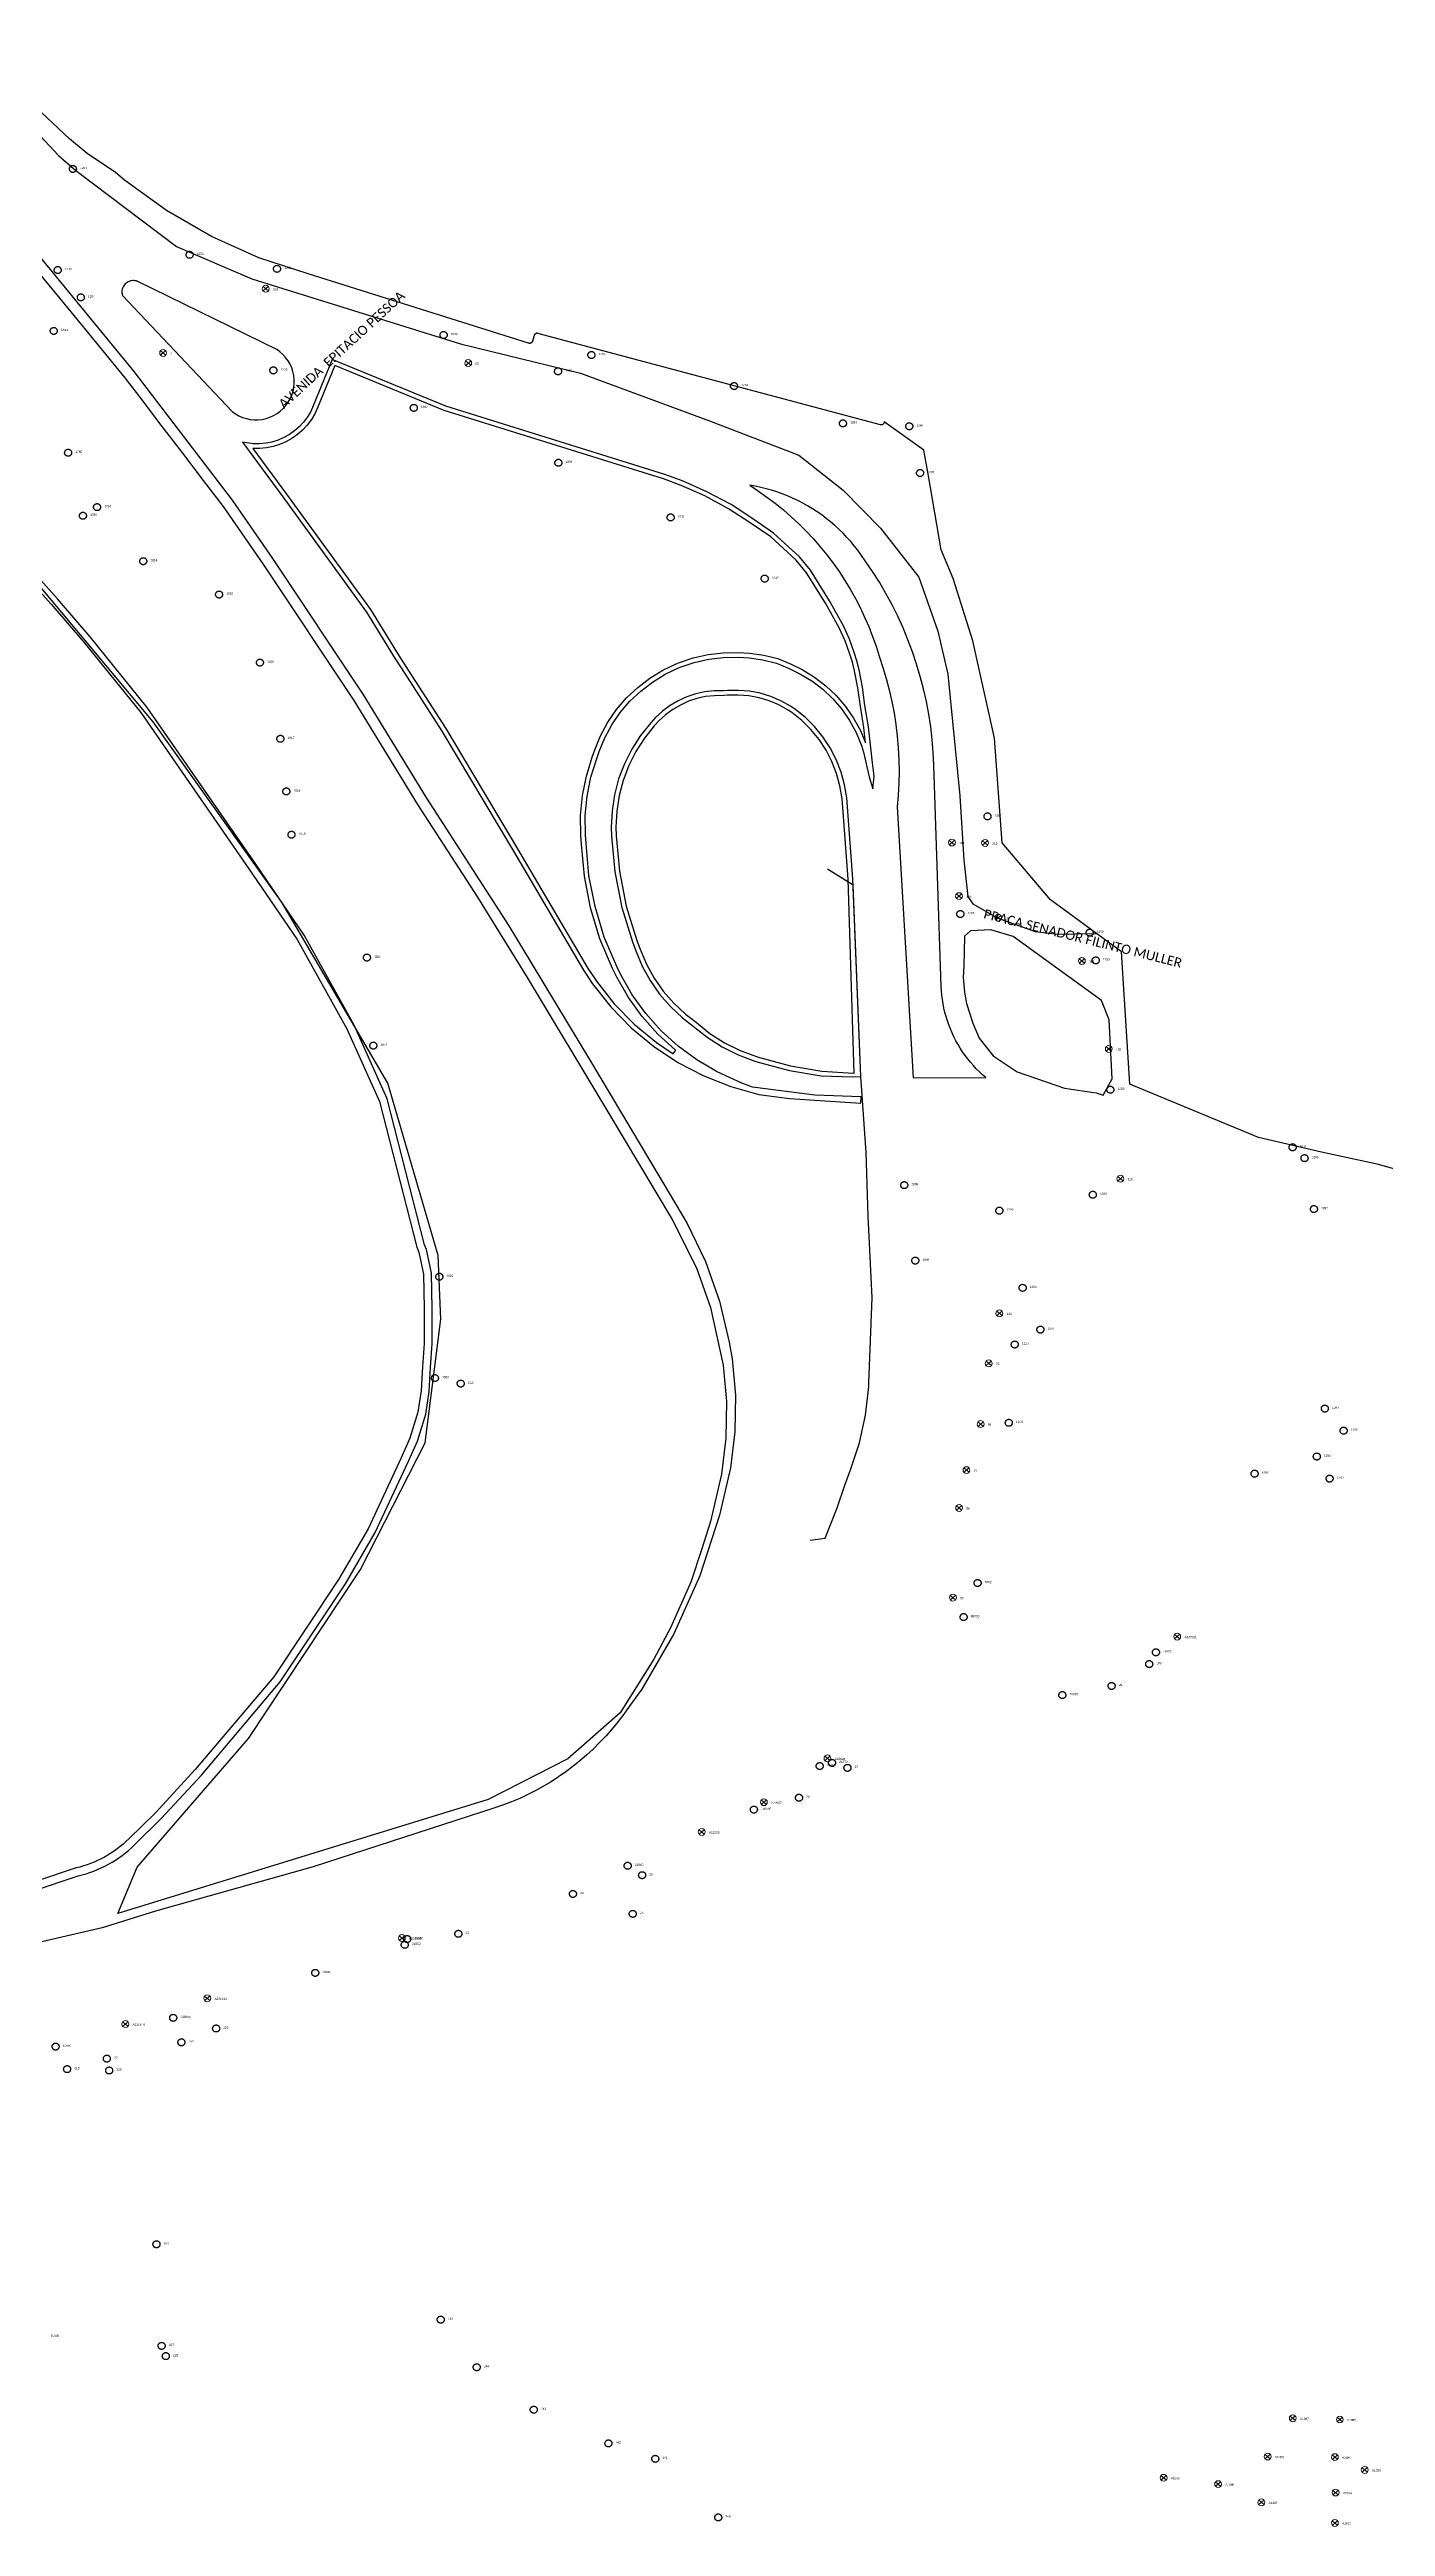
# Model space of a CAD drawing. Header units: millimetres. Extents: x 676447 to 689606, y 7455628 to 7463967.
# Drawn here: x 684427 to 684855, y 7457537 to 7458330 of the extents above; entities that cross this region are included whole.
import ezdxf

# ---------------------------------------------------------------- set-up
doc = ezdxf.new("R2010")
doc.units = ezdxf.units.MM
doc.header["$LTSCALE"] = 0.1
doc.header["$MEASUREMENT"] = 0
doc.linetypes.add('PHANTOM2', pattern=[1.25, 0.625, -0.125, 0.125, -0.125, 0.125, -0.125])
doc.layers.add('10.4-Postes', color=1, linetype='Continuous', lineweight=0)
for name, color, linetype in [('Caixas Subterrâneas', 5, 'Continuous'), ('LEGENDAS_INFRAESTRUTURAS', 7, 'Continuous'), ('MUB_MEIOFIO', 7, 'Continuous'), ('MUB_OBRA_ARTE', 7, 'Continuous'), ('MUB_QUADRAS', 7, 'Continuous'), ('MUB_SEGMENTO', 7, 'Continuous'), ('NOS_DE_INFRAESTRUTURA', 7, 'Continuous')]:
    doc.layers.add(name, color=color, linetype=linetype)
doc.styles.add('Legend', font='calibri.ttf')
doc.styles.get("Standard").update_dxf_attribs({"font": 'arial.ttf'})

# ---------------------------------------------------------------- blocks, each defined once
blk = doc.blocks.new('MHMZ')
at = {"linetype": 'PHANTOM2'}
blk.add_circle((0, 0), 0.0000101, dxfattribs=at)
blk = doc.blocks.new('PTPT')
at = {"layer": '10.4-Postes', "color": 1, "linetype": 'PHANTOM2'}
for points in [[(-0.0000079, 0.0000104), (0.0000075, -0.000002)], [(0.000007, 0.0000109), (-0.0000074, -0.0000025)]]:
    blk.add_lwpolyline(points, dxfattribs=at)
at = {"layer": '10.4-Postes', "color": 1}
blk.add_circle((-0.0000002, 0.0000042), 0.00000987, dxfattribs=at)

msp = doc.modelspace()

# ---------------------------------------------------------------- linework, layer by layer
at = {"layer": 'MUB_MEIOFIO', "linetype": 'Continuous'}
for points in [[(684398.31, 7458330.17), (684430.05, 7458296.24), (684435.62, 7458291.41), (684467.84, 7458267.02), (684491.99, 7458256.76), (684558.85, 7458235.86), (684597.38, 7458226.44), (684638.64, 7458211.2), (684667.26, 7458200.23), (684681.46, 7458189.05), (684693.51, 7458176.79), (684705.78, 7458161.09), (684711.8, 7458143.88), (684715.03, 7458130.11), (684718.91, 7458091.09), (684720.2, 7458070.49), (684721.48, 7458058.81), (684723.08, 7458056.47), (684730.83, 7458052.02), (684743.04, 7458047.66), (684750.05, 7458046.81), (684756, 7458046.92), (684762.74, 7458046.93)], [(684421.5, 7458266.87), (684454.16, 7458227.07), (684485.65, 7458185.8), (684498.36, 7458167.4), (684527.53, 7458123.64), (684547.99, 7458090.31), (684574.41, 7458049.4), (684600.53, 7458006.1), (684626.05, 7457963.25), (684631.53, 7457954.08), (684637.35, 7457941.9), (684641.86, 7457929.17), (684645.02, 7457916.04), (684645.91, 7457910.68), (684646.95, 7457899.04), (684646.76, 7457887.35), (684645.35, 7457875.75), (684641.9, 7457860.59), (684635.56, 7457841.2), (684627.22, 7457822.58), (684616.99, 7457804.93), (684612.96, 7457799.3)], [(684450.58, 7458251.4), (684485.69, 7458214.21), (684486.73, 7458213.46), (684487.84, 7458212.83), (684489.02, 7458212.31), (684490.24, 7458211.92), (684491.5, 7458211.66), (684492.77, 7458211.53), (684494.05, 7458211.54), (684495.33, 7458211.68), (684496.58, 7458211.95), (684497.8, 7458212.35), (684498.97, 7458212.88), (684500.08, 7458213.53), (684501.11, 7458214.29), (684502.06, 7458215.15), (684502.91, 7458216.11), (684503.66, 7458217.15), (684504.3, 7458218.26), (684504.81, 7458219.43), (684505.2, 7458220.66), (684505.46, 7458221.91), (684505.59, 7458223.19), (684505.59, 7458224.47), (684505.45, 7458225.74), (684505.17, 7458227), (684504.77, 7458228.22), (684504.24, 7458229.38), (684503.6, 7458230.49), (684502.84, 7458231.53), (684501.97, 7458232.47), (684501.02, 7458233.33), (684500.21, 7458233.99), (684455.27, 7458255.99), (684455.14, 7458255.99), (684455.07, 7458256.01), (684454.98, 7458256.04), (684454.6, 7458256.11), (684454.21, 7458256.15), (684453.83, 7458256.15), (684453.44, 7458256.11), (684453.07, 7458256.03), (684452.7, 7458255.9), (684452.35, 7458255.75), (684452.01, 7458255.55), (684451.7, 7458255.32), (684451.42, 7458255.06), (684451.16, 7458254.77), (684450.93, 7458254.46), (684450.74, 7458254.12), (684450.59, 7458253.77), (684450.47, 7458253.4), (684450.39, 7458253.02), (684450.35, 7458252.64), (684450.36, 7458252.25), (684450.4, 7458251.87), (684450.46, 7458251.59), (684450.58, 7458251.4)], [(684687.23, 7457994.7), (684672.47, 7457995.22), (684652.44, 7457997.77), (684649, 7457999.04), (684642.5, 7458002.04), (684640.96, 7458002.81), (684634.59, 7458006.52), (684628.64, 7458010.88), (684623.17, 7458015.84), (684618.26, 7458021.34), (684613.94, 7458027.33), (684610.28, 7458033.73), (684608.93, 7458036.41), (684604.95, 7458045.81), (684601.98, 7458055.58), (684600.05, 7458065.6), (684599.18, 7458075.77), (684598.94, 7458078.55), (684598.87, 7458084.77), (684599.45, 7458090.96), (684600.67, 7458097.06), (684602.53, 7458103), (684603.28, 7458105.29), (684605.1, 7458109.69), (684607.38, 7458113.86), (684610.07, 7458117.78), (684613.17, 7458121.39), (684616.62, 7458124.66), (684620.4, 7458127.55), (684624.45, 7458130.03), (684628.75, 7458132.07), (684629.3, 7458132.29), (684633.8, 7458133.82), (684638.44, 7458134.86), (684643.17, 7458135.41), (684647.92, 7458135.47), (684651.39, 7458135.3), (684655.79, 7458134.68), (684660.1, 7458133.6), (684664.19, 7458131.86), (684667.65, 7458130.19), (684671.43, 7458127.9), (684674.95, 7458125.22), (684678.16, 7458122.19), (684681.05, 7458118.83), (684683.56, 7458115.2), (684685.69, 7458111.32), (684687.39, 7458107.24), (684688.05, 7458105.03), (684689.82, 7458097.21), (684690.97, 7458093.33), (684691.47, 7458097.39), (684690.92, 7458101.64), (684689.6, 7458113.18), (684688.5, 7458120.05), (684687.72, 7458125.88), (684686.65, 7458131.5), (684685.91, 7458134.31), (684685.05, 7458136.99), (684683.57, 7458141.27), (684681.57, 7458145.56), (684677.15, 7458153.59), (684670.99, 7458163.35), (684667.52, 7458167.64), (684659.22, 7458175.27), (684652.53, 7458179.82), (684645.57, 7458184.37), (684637.81, 7458188.51), (684630.18, 7458191.86), (684624.4, 7458194.04), (684554.12, 7458215.92), (684517.75, 7458230.89), (684511.65, 7458216.01), (684510.86, 7458214.2), (684509.82, 7458212.46), (684508.6, 7458210.83), (684507.22, 7458209.34), (684505.69, 7458208), (684504.03, 7458206.83), (684502.26, 7458205.84), (684500.39, 7458205.03), (684498.45, 7458204.43), (684496.46, 7458204.04), (684494.43, 7458203.85), (684492.4, 7458203.88), (684488.99, 7458204.4), (684501.92, 7458186.89), (684528.76, 7458149.96), (684537.95, 7458135.01), (684539.84, 7458132.07), (684552.85, 7458111.85), (684575.89, 7458073.34), (684598.27, 7458035.23), (684601.22, 7458030.81), (684607.02, 7458023.49), (684613.56, 7458016.81), (684620.76, 7458010.86), (684628.54, 7458005.69), (684636.82, 7458001.36), (684645.51, 7457997.92), (684654.51, 7457995.41), (684664.32, 7457994.07), (684687.17, 7457992.67), (684687.23, 7457994.7)], [(684727.23, 7458000.8), (684726.18, 7458001.72), (684725.16, 7458002.67), (684724.18, 7458003.65), (684723.23, 7458004.67), (684722.31, 7458005.72), (684721.44, 7458006.8), (684720.6, 7458007.91), (684719.8, 7458009.05), (684719.04, 7458010.22), (684718.32, 7458011.41), (684717.64, 7458012.63), (684717, 7458013.87), (684716.41, 7458015.13), (684715.87, 7458016.41), (684715.36, 7458017.71), (684714.91, 7458019.03), (684714.49, 7458020.36), (684714.13, 7458021.7), (684713.81, 7458023.06), (684713.54, 7458024.42), (684713.32, 7458025.8), (684713.14, 7458027.18), (684713.02, 7458028.57), (684712.94, 7458029.96), (684710.6, 7458100.87), (684710.39, 7458104.99), (684710.04, 7458109.1), (684709.56, 7458113.19), (684708.93, 7458117.27), (684708.16, 7458121.32), (684707.26, 7458125.35), (684706.22, 7458129.34), (684705.04, 7458133.29), (684703.73, 7458137.2), (684702.28, 7458141.06), (684700.71, 7458144.87), (684699, 7458148.63), (684697.17, 7458152.32), (684695.21, 7458155.95), (684693.13, 7458159.51), (684690.93, 7458163), (684688.61, 7458166.41), (684686.17, 7458169.74), (684685.07, 7458171.16), (684683.92, 7458172.55), (684682.72, 7458173.89), (684681.48, 7458175.2), (684680.2, 7458176.46), (684678.87, 7458177.68), (684677.5, 7458178.85), (684676.1, 7458179.98), (684674.66, 7458181.06), (684673.18, 7458182.08), (684671.67, 7458183.06), (684670.12, 7458183.99), (684668.55, 7458184.87), (684666.95, 7458185.69), (684665.32, 7458186.46), (684663.67, 7458187.17), (684661.99, 7458187.83), (684660.29, 7458188.43), (684658.57, 7458188.97), (684656.84, 7458189.45), (684655.09, 7458189.88), (684653.33, 7458190.25), (684651.55, 7458190.56), (684654.35, 7458188.73), (684657.09, 7458186.81), (684659.76, 7458184.8), (684662.35, 7458182.69), (684664.87, 7458180.5), (684667.32, 7458178.22), (684669.69, 7458175.86), (684671.97, 7458173.42), (684674.17, 7458170.9), (684676.27, 7458168.3), (684678.29, 7458165.64), (684680.22, 7458162.91), (684682.05, 7458160.11), (684683.78, 7458157.25), (684685.42, 7458154.34), (684686.95, 7458151.37), (684688.38, 7458148.35), (684689.7, 7458145.28), (684690.92, 7458142.16), (684692.03, 7458139.01), (684693.03, 7458135.82), (684694.23, 7458132.25), (684695.31, 7458128.64), (684696.26, 7458124.99), (684697.09, 7458121.32), (684697.8, 7458117.62), (684698.38, 7458113.9), (684698.83, 7458110.15), (684699.15, 7458106.4), (684699.35, 7458102.64), (684699.42, 7458098.87), (684699.36, 7458095.1), (684699.18, 7458091.34), (684698.86, 7458087.59), (684703.97, 7458000.7), (684727.23, 7458000.8), (684727.23, 7458000.8)], [(684684.64, 7458064.46), (684682.64, 7458090.4), (684681.95, 7458094.6), (684680.83, 7458098.71), (684679.29, 7458102.68), (684677.33, 7458106.46), (684675, 7458110.02), (684672.3, 7458113.31), (684669.28, 7458116.31), (684665.96, 7458118.97), (684664.67, 7458119.86), (684661.57, 7458121.56), (684658.31, 7458122.92), (684654.93, 7458123.94), (684651.46, 7458124.59), (684647.93, 7458124.88), (684644.4, 7458124.8), (684643.19, 7458124.69), (684640.18, 7458124.67), (684637.19, 7458124.35), (684634.25, 7458123.71), (684631.39, 7458122.76), (684628.65, 7458121.52), (684626.05, 7458120.01), (684623.63, 7458118.23), (684621.4, 7458116.2), (684619.83, 7458114.48), (684616.57, 7458110.41), (684613.75, 7458106.03), (684611.4, 7458101.37), (684609.55, 7458096.5), (684608.23, 7458091.45), (684607.43, 7458086.3), (684607.18, 7458081.09), (684607.28, 7458078.31), (684607.28, 7458078.29), (684607.3, 7458078.11), (684608.31, 7458066.74), (684610.54, 7458055.36), (684613.95, 7458044.28), (684615.06, 7458041.38), (684617.11, 7458036.52), (684619.66, 7458031.91), (684622.68, 7458027.58), (684626.13, 7458023.6), (684629.98, 7458019.99), (684633.42, 7458017.34), (684637.9, 7458013.77), (684642.74, 7458010.69), (684647.87, 7458008.13), (684653.23, 7458006.13), (684654.31, 7458005.8), (684664.27, 7458003.06), (684674.45, 7458001.37), (684684.39, 7458001.07), (684687.22, 7458001.15), (684684.64, 7458064.46)], [(684720.37, 7458046.09), (684720.17, 7458036.57), (684720, 7458032.89), (684720.44, 7458028.22), (684721, 7458024.6), (684723.06, 7458018.29), (684725.11, 7458013.43), (684729.56, 7458007.74), (684737.22, 7458002.66), (684752.45, 7457997.41), (684762.55, 7457995.97), (684764.88, 7457995.17), (684767.67, 7458000.38), (684766.7, 7458019.28), (684764.26, 7458025.5), (684735.95, 7458045.99), (684728.87, 7458048.18), (684722.28, 7458047.82), (684720.37, 7458046.09)], [(684612.96, 7457799.3), (684611.21, 7457796.88), (684609.39, 7457794.51), (684607.49, 7457792.2), (684605.51, 7457789.96), (684603.46, 7457787.78), (684601.34, 7457785.68), (684599.26, 7457783.74), (684597.11, 7457781.88), (684594.9, 7457780.1), (684592.63, 7457778.39), (684590.3, 7457776.76), (684587.91, 7457775.22), (684585.47, 7457773.76), (684582.99, 7457772.39), (684580.45, 7457771.1), (684577.87, 7457769.9), (684575.26, 7457768.79), (684572.6, 7457767.78), (684569.91, 7457766.86), (684511.69, 7457748), (684461.12, 7457733.81), (684443.99, 7457728.44), (684395.97, 7457717.28)]]:
    msp.add_lwpolyline(points, dxfattribs=at)
at = {"layer": 'MUB_OBRA_ARTE', "linetype": 'Continuous'}
for points in [[(684627.07, 7458008.47), (684627.83, 7458009.61), (684627.69, 7458009.72), (684622.1, 7458014.78), (684617.09, 7458020.4), (684612.68, 7458026.52), (684608.96, 7458033.02), (684607.57, 7458035.78), (684603.54, 7458045.3), (684600.52, 7458055.22), (684598.56, 7458065.39), (684597.69, 7458075.64), (684597.44, 7458078.48), (684597.37, 7458084.83), (684597.96, 7458091.18), (684599.21, 7458097.43), (684601.1, 7458103.46), (684601.87, 7458105.81), (684603.74, 7458110.34), (684606.1, 7458114.65), (684608.88, 7458118.7), (684612.08, 7458122.43), (684615.65, 7458125.8), (684619.55, 7458128.79), (684623.73, 7458131.35), (684628.15, 7458133.45), (684628.78, 7458133.7), (684633.39, 7458135.27), (684638.19, 7458136.34), (684643.07, 7458136.91), (684647.95, 7458136.97), (684651.53, 7458136.79), (684656.08, 7458136.15), (684660.58, 7458135.03), (684664.81, 7458133.23), (684668.37, 7458131.51), (684672.28, 7458129.14), (684675.92, 7458126.37), (684679.25, 7458123.23), (684682.24, 7458119.75), (684684.84, 7458115.99), (684687.04, 7458111.97), (684688.68, 7458108.05), (684688.11, 7458112.98), (684687.02, 7458119.83), (684686.24, 7458125.64), (684685.19, 7458131.17), (684684.47, 7458133.89), (684683.63, 7458136.52), (684682.18, 7458140.71), (684680.23, 7458144.88), (684675.86, 7458152.83), (684669.77, 7458162.48), (684666.42, 7458166.61), (684658.29, 7458174.09), (684651.7, 7458178.57), (684644.81, 7458183.08), (684637.15, 7458187.16), (684629.61, 7458190.47), (684623.91, 7458192.62), (684553.61, 7458214.51), (684518.57, 7458228.93), (684513.03, 7458215.43), (684512.2, 7458213.51), (684511.07, 7458211.62), (684509.75, 7458209.87), (684508.27, 7458208.26), (684506.62, 7458206.82), (684504.83, 7458205.56), (684502.93, 7458204.49), (684500.91, 7458203.62), (684498.82, 7458202.97), (684496.67, 7458202.55), (684494.49, 7458202.35), (684492.35, 7458202.38), (684503.13, 7458187.78), (684530.01, 7458150.8), (684539.22, 7458135.81), (684541.1, 7458132.88), (684554.12, 7458112.64), (684577.18, 7458074.1), (684599.54, 7458036.03), (684602.43, 7458031.69), (684608.15, 7458024.48), (684614.58, 7458017.92), (684621.66, 7458012.07), (684627.07, 7458008.47)], [(684383.59, 7458201.68), (684427.74, 7458152.46), (684438.21, 7458140.34), (684456.38, 7458117.77), (684491.09, 7458067.67), (684506.51, 7458045.09), (684522.48, 7458016.46), (684532.87, 7457993.12), (684544.83, 7457946.44), (684545.48, 7457944.93), (684546.99, 7457937.83), (684547.2, 7457926.86), (684547.2, 7457915.68), (684546.67, 7457908.14), (684546.22, 7457900.55), (684545.24, 7457893.58), (684542.65, 7457885.27), (684539.88, 7457879.01), (684529.23, 7457856.29), (684519.76, 7457840.03), (684499.01, 7457808.81), (684473.87, 7457779.11), (684461.08, 7457765.26), (684452.56, 7457756.89), (684451.67, 7457756.05), (684450.76, 7457755.24), (684449.82, 7457754.47), (684448.85, 7457753.72), (684447.86, 7457753.01), (684446.85, 7457752.33), (684445.81, 7457751.69), (684444.75, 7457751.09), (684443.67, 7457750.52), (684442.57, 7457749.98), (684441.46, 7457749.49), (684440.33, 7457749.03), (684439.18, 7457748.61), (684438.02, 7457748.24), (684436.85, 7457747.9), (684435.66, 7457747.6), (684334.58, 7457713.72)], [(684335.37, 7457711.19), (684436.38, 7457745.05), (684437.64, 7457745.37), (684438.89, 7457745.73), (684440.13, 7457746.14), (684441.35, 7457746.59), (684442.56, 7457747.08), (684443.74, 7457747.61), (684444.91, 7457748.18), (684446.06, 7457748.79), (684447.19, 7457749.44), (684448.3, 7457750.12), (684449.38, 7457750.85), (684450.44, 7457751.61), (684451.47, 7457752.4), (684452.47, 7457753.23), (684453.45, 7457754.1), (684454.39, 7457754.99), (684462.96, 7457763.4), (684475.83, 7457777.34), (684501.1, 7457807.2), (684521.98, 7457838.62), (684531.55, 7457855.05), (684542.26, 7457877.9), (684545.1, 7457884.31), (684547.8, 7457892.97), (684548.83, 7457900.26), (684549.28, 7457907.96), (684549.82, 7457915.59), (684549.82, 7457926.89), (684549.6, 7457938.13), (684547.99, 7457945.73), (684547.32, 7457947.28), (684535.35, 7457993.98), (684524.83, 7458017.63), (684508.74, 7458046.47), (684493.25, 7458069.15), (684458.48, 7458119.34), (684440.22, 7458142.02), (684429.71, 7458154.19), (684385.45, 7458203.52)], [(684683.14, 7458064.38), (684681.15, 7458090.22), (684680.48, 7458094.28), (684679.4, 7458098.24), (684677.92, 7458102.06), (684676.03, 7458105.7), (684673.79, 7458109.13), (684671.19, 7458112.3), (684668.28, 7458115.19), (684665.06, 7458117.77), (684663.88, 7458118.58), (684660.92, 7458120.21), (684657.8, 7458121.51), (684654.57, 7458122.48), (684651.26, 7458123.1), (684647.89, 7458123.38), (684644.48, 7458123.3), (684643.26, 7458123.19), (684640.27, 7458123.17), (684637.43, 7458122.87), (684634.65, 7458122.26), (684631.94, 7458121.36), (684629.34, 7458120.18), (684626.87, 7458118.75), (684624.58, 7458117.07), (684622.46, 7458115.14), (684620.97, 7458113.5), (684617.79, 7458109.53), (684615.05, 7458105.28), (684612.77, 7458100.76), (684610.98, 7458096.04), (684609.7, 7458091.14), (684608.92, 7458086.15), (684608.68, 7458081.08), (684608.78, 7458078.39), (684608.79, 7458078.26), (684609.8, 7458066.95), (684612, 7458055.73), (684615.37, 7458044.77), (684616.45, 7458041.94), (684618.46, 7458037.18), (684620.93, 7458032.7), (684623.87, 7458028.5), (684627.21, 7458024.64), (684630.95, 7458021.13), (684634.35, 7458018.52), (684638.77, 7458014.99), (684643.48, 7458012), (684648.47, 7458009.51), (684653.71, 7458007.55), (684654.73, 7458007.24), (684664.59, 7458004.53), (684674.62, 7458002.86), (684684.8, 7458002.26), (684685.06, 7458002.26), (684683.14, 7458064.38)], [(684670.98, 7457852.57), (684675.72, 7457853.22), (684679.61, 7457863.03), (684682.02, 7457870.22), (684683.83, 7457875.12), (684686.71, 7457883.76), (684688.68, 7457892.66), (684689.7, 7457901.71), (684689.77, 7457903.04), (684690.78, 7457930.29), (684689.57, 7457956.38), (684688.87, 7457976.86), (684687.22, 7458001.15), (684684.7, 7458062.48), (684676.47, 7458067.61)]]:
    msp.add_lwpolyline(points, dxfattribs=at)
at = {"layer": 'MUB_QUADRAS', "linetype": 'Continuous'}
for points in [[(684875.69, 7457966.6), (684853.06, 7457972.93), (684834.85, 7457976.89), (684814.66, 7457981.63), (684773.42, 7457998.71), (684770.66, 7458041.12), (684747.97, 7458057.81), (684732.5, 7458076.03), (684729.97, 7458109.52), (684723.05, 7458140.72), (684716.73, 7458160.71), (684712.9, 7458169.86), (684708.82, 7458193.65), (684707.33, 7458201.79), (684694.67, 7458210.85), (684694.66, 7458210.75), (684694.63, 7458210.64), (684694.6, 7458210.54), (684694.56, 7458210.45), (684694.5, 7458210.36), (684694.44, 7458210.28), (684694.37, 7458210.2), (684694.29, 7458210.13), (684694.2, 7458210.07), (684694.11, 7458210.02), (684694.01, 7458209.98), (684693.91, 7458209.95), (684693.81, 7458209.93), (684693.7, 7458209.93), (684693.6, 7458209.93), (684693.49, 7458209.94), (684693.42, 7458209.96), (684583.68, 7458239.23), (684583.58, 7458239.26), (684583.47, 7458239.27), (684583.37, 7458239.27), (684583.26, 7458239.26), (684583.16, 7458239.23), (684583.06, 7458239.2), (684582.97, 7458239.16), (684582.88, 7458239.11), (684582.79, 7458239.04), (684582.71, 7458238.97), (684582.64, 7458238.9), (684582.58, 7458238.81), (684582.53, 7458238.72), (684582.49, 7458238.63), (684582.46, 7458238.53), (684581.97, 7458236.78), (684581.94, 7458236.68), (684581.9, 7458236.58), (684581.85, 7458236.49), (684581.78, 7458236.41), (684581.71, 7458236.33), (684581.63, 7458236.26), (684581.55, 7458236.2), (684581.46, 7458236.15), (684581.36, 7458236.11), (684581.26, 7458236.08), (684581.16, 7458236.06), (684581.06, 7458236.05), (684580.95, 7458236.05), (684580.85, 7458236.06), (684580.75, 7458236.08), (684580.71, 7458236.09), (684510.03, 7458258.29), (684494.22, 7458263.45), (684479.04, 7458270.23), (684464.66, 7458278.57), (684451.22, 7458288.36), (684448.34, 7458290.75), (684439.26, 7458296.85), (684433.62, 7458301.61), (684408.42, 7458325.02)], [(684421.42, 7458261.44), (684433.98, 7458246.14), (684442.24, 7458236.06), (684451.28, 7458225.05), (684456.7, 7458217.95), (684462.14, 7458210.82), (684469.41, 7458201.29), (684476.38, 7458192.15), (684482.77, 7458183.78), (684495.48, 7458165.38), (684524.65, 7458121.62), (684545.11, 7458088.29), (684564.29, 7458058.59), (684580.27, 7458032.89), (684605.79, 7457990.4), (684626.69, 7457955.34), (684634.47, 7457939.88), (684638.98, 7457927.15), (684643.03, 7457908.66), (684644.07, 7457897.02), (684643.88, 7457885.33), (684642.47, 7457873.73), (684639.02, 7457858.57), (684636.18, 7457849.89), (684632.68, 7457839.18), (684626.12, 7457824.53), (684620.82, 7457814.48), (684610.08, 7457797.28), (684593.27, 7457782.59), (684567.77, 7457769.54), (684449.05, 7457733.02), (684455.27, 7457747.84), (684490.88, 7457789.09), (684526.84, 7457843.2), (684547.57, 7457883.81), (684552.59, 7457923.38), (684551.69, 7457943.86), (684535.55, 7457999.07), (684501.67, 7458056.79), (684460.37, 7458114.77), (684390.91, 7458197.74)]]:
    msp.add_lwpolyline(points, dxfattribs=at)

# ---------------------------------------------------------------- block references
at = {"layer": 'Caixas Subterrâneas', "color": 40}
for p, xscale, yscale, zscale, rotation in [((684434.65, 7458291.93), 111319.4907932735, 111319.4907932735, 111319.4907932735, 359.2975992732122), ((684472.05, 7458264.42), 111319.4907932736, 111319.4907932736, 111319.4907932736, 359.2974484612883), ((684429.79, 7458259.53), 111319.4907932736, 111319.4907932736, 111319.4907932736, 359.2976078264305), ((684500.07, 7458259.92), 111319.4907932736, 111319.4907932736, 111319.4907932736, 359.2973404648484), ((684437.2, 7458250.76), 111319.4907932736, 111319.4907932736, 111319.4907932736, 359.297576927086), ((684428.52, 7458240.03), 111319.4907932736, 111319.4907932736, 111319.4907932736, 359.2976066471138), ((684553.46, 7458238.72), 111319.4907932736, 111319.4907932736, 111319.4907932736, 359.2971307104742), ((684600.83, 7458232.31), 111319.4907932736, 111319.4907932736, 111319.4907932736, 359.2969484456042), ((684498.9, 7458227.39), 111319.4907932735, 111319.4907932735, 111319.4907932735, 359.2973348771438), ((684590.13, 7458227.08), 111319.4907932735, 111319.4907932735, 111319.4907932735, 359.2969875689942), ((684646.54, 7458222.37), 111319.4907932736, 111319.4907932736, 111319.4907932736, 359.296771406268), ((684543.9, 7458215.37), 111319.4907932736, 111319.4907932736, 111319.4907932736, 359.297159920801), ((684681.44, 7458210.4), 111319.4907932736, 111319.4907932736, 111319.4907932736, 359.2966348966785), ((684702.69, 7458209.48), 111319.4907932736, 111319.4907932736, 111319.4907932736, 359.2965537544154), ((684433.13, 7458201), 111319.4907932736, 111319.4907932736, 111319.4907932736, 359.2975770932846), ((684590.25, 7458197.79), 111319.4907932735, 111319.4907932735, 111319.4907932735, 359.2969781047188), ((684706.16, 7458194.51), 111319.4907932735, 111319.4907932735, 111319.4907932735, 359.2965359245062), ((684442.4, 7458183.58), 111319.4907932735, 111319.4907932735, 111319.4907932735, 359.2975364549697), ((684437.88, 7458180.81), 111319.4907932736, 111319.4907932736, 111319.4907932736, 359.2975527962639), ((684626.22, 7458180.29), 111319.4907932735, 111319.4907932735, 111319.4907932735, 359.2968358015761), ((684457.2, 7458166.26), 111319.4907932736, 111319.4907932736, 111319.4907932736, 359.2974747739174), ((684656.36, 7458160.66), 111319.4907932736, 111319.4907932736, 111319.4907932736, 359.2967150431255), ((684481.51, 7458155.58), 111319.4907932736, 111319.4907932736, 111319.4907932736, 359.2973789790374), ((684494.59, 7458133.77), 111319.4907932735, 111319.4907932735, 111319.4907932735, 359.2973224547026), ((684501.14, 7458109.36), 111319.4907932736, 111319.4907932736, 111319.4907932736, 359.2972900308673), ((684503.05, 7458092.5), 111319.4907932735, 111319.4907932735, 111319.4907932735, 359.2972775715315), ((684504.71, 7458078.63), 111319.4907932736, 111319.4907932736, 111319.4907932736, 359.297266957094), ((684727.76, 7458084.5), 111319.4907932736, 111319.4907932736, 111319.4907932736, 359.2964198064258), ((684719.06, 7458053.22), 111319.4907932736, 111319.4907932736, 111319.4907932736, 359.2964432807287), ((684760.49, 7458047.22), 111319.4907932736, 111319.4907932736, 111319.4907932736, 359.2962837313189), ((684528.89, 7458039.27), 111319.4907932736, 111319.4907932736, 111319.4907932736, 359.2971628183942), ((684762.45, 7458038.37), 111319.4907932736, 111319.4907932736, 111319.4907932736, 359.2962735292732), ((684530.93, 7458011.06), 111319.4907932735, 111319.4907932735, 111319.4907932735, 359.2971463812619), ((684767.14, 7457996.92), 111319.4907932735, 111319.4907932735, 111319.4907932735, 359.2962429130246), ((684825.55, 7457978.48), 111319.4907932736, 111319.4907932736, 111319.4907932736, 359.2960148852412), ((684829.36, 7457975.02), 111319.4907932736, 111319.4907932736, 111319.4907932736, 359.2959993140794), ((684701.08, 7457966.36), 111319.4907932736, 111319.4907932736, 111319.4907932736, 359.2964849164492), ((684761.5, 7457963.29), 111319.4907932736, 111319.4907932736, 111319.4907932736, 359.2962539885817), ((684731.56, 7457958.18), 111319.4907932736, 111319.4907932736, 111319.4907932736, 359.2963664030488), ((684832.37, 7457958.7), 111319.4907932736, 111319.4907932736, 111319.4907932736, 359.2959828068794), ((684552.08, 7457937.02), 111319.4907932736, 111319.4907932736, 111319.4907932736, 359.2970430554157), ((684704.61, 7457942.18), 111319.4907932736, 111319.4907932736, 111319.4907932736, 359.2964640458808), ((684739.03, 7457933.46), 111319.4907932735, 111319.4907932735, 111319.4907932735, 359.2963303464274), ((684744.72, 7457920.08), 111319.4907932735, 111319.4907932735, 111319.4907932735, 359.2963045544268), ((684736.49, 7457915.29), 111319.4907932736, 111319.4907932736, 111319.4907932736, 359.2963344182467), ((684550.68, 7457904.56), 111319.4907932736, 111319.4907932736, 111319.4907932736, 359.2970383923637), ((684558.94, 7457902.79), 111319.4907932736, 111319.4907932736, 111319.4907932736, 359.2970063860694), ((684734.59, 7457890.22), 111319.4907932736, 111319.4907932736, 111319.4907932736, 359.2963339030592), ((684835.87, 7457894.77), 111319.4907932736, 111319.4907932736, 111319.4907932736, 359.2959497743318), ((684841.89, 7457887.7), 111319.4907932736, 111319.4907932736, 111319.4907932736, 359.2959246686904), ((684813.36, 7457873.92), 111319.4907932736, 111319.4907932736, 111319.4907932736, 359.2960290517314), ((684833.29, 7457879.41), 111319.4907932736, 111319.4907932736, 111319.4907932736, 359.2959548537164), ((684837.39, 7457872.34), 111319.4907932735, 111319.4907932735, 111319.4907932735, 359.2959370801653), ((684724.59, 7457838.89), 111319.4907932736, 111319.4907932736, 111319.4907932736, 359.2963561445026), ((684720.11, 7457827.98), 111319.4907932736, 111319.4907932736, 111319.4907932736, 359.2963698348373), ((684781.73, 7457816.69), 111319.4907932736, 111319.4907932736, 111319.4907932736, 359.296131776921), ((684779.59, 7457812.92), 111319.4907932735, 111319.4907932735, 111319.4907932735, 359.2961387601807), ((684751.75, 7457803), 111319.4907932736, 111319.4907932736, 111319.4907932736, 359.296241706115), ((684767.53, 7457805.92), 111319.4907932736, 111319.4907932736, 111319.4907932736, 359.2961825243427), ((684673.99, 7457780.26), 111319.4907932736, 111319.4907932736, 111319.4907932736, 359.2965306927863), ((684677.93, 7457781.28), 111319.4907932736, 111319.4907932736, 111319.4907932736, 359.2965160254058), ((684682.89, 7457779.68), 111319.4907932736, 111319.4907932736, 111319.4907932736, 359.2964966291027), ((684667.35, 7457770.11), 111319.4907932736, 111319.4907932736, 111319.4907932736, 359.2965528413129), ((684652.89, 7457766.3), 111319.4907932735, 111319.4907932735, 111319.4907932735, 359.2966067183861), ((684612.44, 7457748.31), 111319.4907932736, 111319.4907932736, 111319.4907932736, 359.2967551715533), ((684617.08, 7457745.28), 111319.4907932735, 111319.4907932735, 111319.4907932735, 359.2967365667303), ((684594.91, 7457739.28), 111319.4907932736, 111319.4907932736, 111319.4907932736, 359.2968191149527), ((684614.07, 7457732.89), 111319.4907932736, 111319.4907932736, 111319.4907932736, 359.2967442159244), ((684541, 7457722.99), 111319.4907932736, 111319.4907932736, 111319.4907932736, 359.2970193186623), ((684541.79, 7457724.83), 111319.4907932735, 111319.4907932735, 111319.4907932735, 359.2970168704035), ((684558.2, 7457726.52), 111319.4907932736, 111319.4907932736, 111319.4907932736, 359.2969549292304), ((684512.32, 7457713.99), 111319.4907932736, 111319.4907932736, 111319.4907932736, 359.2971257400458), ((684466.81, 7457699.59), 111319.4907932736, 111319.4907932736, 111319.4907932736, 359.2972945461117), ((684429.11, 7457690.38), 111319.4907932736, 111319.4907932736, 111319.4907932736, 359.2974352438298), ((684469.43, 7457691.74), 111319.4907932736, 111319.4907932736, 111319.4907932736, 359.2972821674348), ((684480.55, 7457696.18), 111319.4907932735, 111319.4907932735, 111319.4907932735, 359.2972412031685), ((684432.81, 7457683.16), 111319.4907932736, 111319.4907932736, 111319.4907932736, 359.2974189287132), ((684445.53, 7457686.52), 111319.4907932735, 111319.4907932735, 111319.4907932735, 359.2973715281607), ((684446.28, 7457682.73), 111319.4907932736, 111319.4907932736, 111319.4907932736, 359.2973675119961), ((684461.43, 7457627.04), 111319.4907932736, 111319.4907932736, 111319.4907932736, 359.2972926766562), ((684552.54, 7457602.9), 111319.4907932736, 111319.4907932736, 111319.4907932736, 359.2969384036702), ((684463.09, 7457594.5), 111319.4907932735, 111319.4907932735, 111319.4907932735, 359.2972763568133), ((684464.42, 7457591.22), 111319.4907932736, 111319.4907932736, 111319.4907932736, 359.2972702958621), ((684564.07, 7457587.64), 111319.4907932736, 111319.4907932736, 111319.4907932736, 359.2968898089737), ((684582.35, 7457574.05), 111319.4907932736, 111319.4907932736, 111319.4907932736, 359.2968160219821), ((684606.28, 7457563.26), 111319.4907932735, 111319.4907932735, 111319.4907932735, 359.2967216119494), ((684621.29, 7457558.31), 111319.4907932736, 111319.4907932736, 111319.4907932736, 359.2966629284153), ((684641.47, 7457539.54), 111319.4907932736, 111319.4907932736, 111319.4907932736, 359.2965802986332)]:
    msp.add_blockref('MHMZ', p, dxfattribs=dict(at, xscale=xscale, yscale=yscale, zscale=zscale, rotation=rotation))
at = {"layer": 'NOS_DE_INFRAESTRUTURA', "color": 1}
for p, xscale, yscale, zscale, rotation in [((684496.48, 7458253.09), 111319.4907932736, 111319.4907932736, 111319.4907932736, 359.2973519994562), ((684463.58, 7458232.51), 111319.4907932736, 111319.4907932736, 111319.4907932736, 359.2974709011817), ((684561.36, 7458229.27), 111319.4907932736, 111319.4907932736, 111319.4907932736, 359.2970977514364), ((684716.39, 7458075.65), 111319.4907932736, 111319.4907932736, 111319.4907932736, 359.2964603285629), ((684726.99, 7458075.51), 111319.4907932736, 111319.4907932736, 111319.4907932736, 359.296419962845), ((684718.65, 7458058.48), 111319.4907932736, 111319.4907932736, 111319.4907932736, 359.2964464666272), ((684731.2, 7458051.56), 111319.4907932735, 111319.4907932735, 111319.4907932735, 359.2963965356037), ((684758.03, 7458037.72), 111319.4907932736, 111319.4907932736, 111319.4907932736, 359.2962901616948), ((684766.65, 7458009.53), 111319.4907932736, 111319.4907932736, 111319.4907932736, 359.2962486722802), ((684770.35, 7457967.95), 111319.4907932736, 111319.4907932736, 111319.4907932736, 359.2962217412463), ((684731.6, 7457924.8), 111319.4907932735, 111319.4907932735, 111319.4907932735, 359.2963559321895), ((684728.17, 7457908.8), 111319.4907932735, 111319.4907932735, 111319.4907932735, 359.2963640580228), ((684725.56, 7457889.35), 111319.4907932736, 111319.4907932736, 111319.4907932736, 359.2963680259654), ((684721.03, 7457874.6), 111319.4907932736, 111319.4907932736, 111319.4907932736, 359.2963807094423), ((684718.69, 7457862.48), 111319.4907932736, 111319.4907932736, 111319.4907932736, 359.2963858791997), ((684716.71, 7457833.74), 111319.4907932736, 111319.4907932736, 111319.4907932736, 359.2963845474864), ((684788.57, 7457821.26), 111319.4907932735, 111319.4907932735, 111319.4907932735, 359.2961071755989), ((684676.49, 7457782.24), 111319.4907932736, 111319.4907932736, 111319.4907932736, 359.2965218063548), ((684656.11, 7457768.21), 111319.4907932736, 111319.4907932736, 111319.4907932736, 359.2965950430109), ((684636.18, 7457758.66), 111319.4907932736, 111319.4907932736, 111319.4907932736, 359.2966679625052), ((684540.11, 7457724.68), 111319.4907932736, 111319.4907932736, 111319.4907932736, 359.2970232171044), ((684477.73, 7457705.39), 111319.4907932735, 111319.4907932735, 111319.4907932735, 359.2972547420677), ((684451.48, 7457697.12), 111319.4907932735, 111319.4907932735, 111319.4907932735, 359.2973521279254), ((684825.61, 7457570.84), 111319.4907932735, 111319.4907932735, 111319.4907932735, 359.2958889217148), ((684840.69, 7457570.44), 111319.4907932736, 111319.4907932736, 111319.4907932736, 359.2958313754373), ((684817.57, 7457558.58), 111319.4907932735, 111319.4907932735, 111319.4907932735, 359.2959157646443), ((684839.1, 7457558.39), 111319.4907932735, 111319.4907932735, 111319.4907932735, 359.2958337068723), ((684848.67, 7457554.28), 111319.4907932736, 111319.4907932736, 111319.4907932736, 359.2957960372088), ((684784.21, 7457551.77), 111319.4907932736, 111319.4907932736, 111319.4907932736, 359.2960406525916), ((684801.68, 7457549.73), 111319.4907932735, 111319.4907932735, 111319.4907932735, 359.2959735216335), ((684839.34, 7457547.04), 111319.4907932736, 111319.4907932736, 111319.4907932736, 359.2958293090128), ((684815.55, 7457543.9), 111319.4907932736, 111319.4907932736, 111319.4907932736, 359.2959188945381), ((684839.11, 7457537.29), 111319.4907932736, 111319.4907932736, 111319.4907932736, 359.2958271876556)]:
    msp.add_blockref('PTPT', p, dxfattribs=dict(at, xscale=xscale, yscale=yscale, zscale=zscale, rotation=rotation))

# ---------------------------------------------------------------- texts
at = {"layer": 'LEGENDAS_INFRAESTRUTURAS', "color": 5}
for s, rotation, p in [('1251', 359.29759, (684436.96, 7458291.9)), ('1253', 359.29744, (684474.36, 7458264.39)), ('1255', 359.2976, (684432.1, 7458259.51)), ('1252', 359.29733, (684502.38, 7458259.9)), ('1254', 359.29757, (684439.51, 7458250.73)), ('1843', 359.2976, (684430.83, 7458240)), ('1836', 359.29712, (684555.77, 7458238.69)), ('1257', 359.29694, (684603.14, 7458232.28)), ('1256', 359.29733, (684501.21, 7458227.36)), ('1258', 359.29698, (684592.44, 7458227.05)), ('1259', 359.29676, (684648.85, 7458222.35)), ('1837', 359.29715, (684546.21, 7458215.35)), ('1834', 359.29663, (684683.75, 7458210.37)), ('1265', 359.29654, (684705, 7458209.45)), ('1785', 359.29757, (684435.44, 7458200.97)), ('1804', 359.29697, (684592.56, 7458197.76)), ('1835', 359.29653, (684708.47, 7458194.48)), ('1784', 359.29753, (684444.71, 7458183.55)), ('1786', 359.29754, (684440.19, 7458180.78)), ('1831', 359.29683, (684628.53, 7458180.27)), ('1814', 359.29747, (684459.51, 7458166.23)), ('1842', 359.29671, (684658.67, 7458160.63)), ('1815', 359.29737, (684483.82, 7458155.56)), ('1816', 359.29731, (684496.9, 7458133.74)), ('1817', 359.29728, (684503.45, 7458109.33)), ('1818', 359.29727, (684505.36, 7458092.48)), ('1819', 359.29726, (684507.02, 7458078.6)), ('1264', 359.29641, (684730.07, 7458084.47)), ('1266', 359.29643, (684721.37, 7458053.19)), ('1268', 359.29627, (684762.8, 7458047.2)), ('1820', 359.29715, (684531.2, 7458039.24)), ('1269', 359.29626, (684764.76, 7458038.34)), ('1821', 359.29714, (684533.24, 7458011.03)), ('1289', 359.29623, (684769.45, 7457996.89)), ('1811', 359.29601, (684827.86, 7457978.45)), ('1286', 359.29599, (684831.67, 7457975)), ('1805', 359.29648, (684703.39, 7457966.33)), ('1800', 359.29625, (684763.81, 7457963.26)), ('1799', 359.29636, (684733.87, 7457958.15)), ('1287', 359.29597, (684834.68, 7457958.67)), ('1822', 359.29703, (684554.39, 7457936.99)), ('1806', 359.29646, (684706.92, 7457942.15)), ('1288', 359.29632, (684741.34, 7457933.43)), ('1801', 359.2963, (684747.03, 7457920.05)), ('1220', 359.29633, (684738.8, 7457915.26)), ('1826', 359.29703, (684552.99, 7457904.53)), ('1827', 359.297, (684561.25, 7457902.77)), ('1219', 359.29633, (684736.9, 7457890.19)), ('1291', 359.29594, (684838.18, 7457894.74)), ('1295', 359.29592, (684844.2, 7457887.67)), ('1290', 359.29602, (684815.67, 7457873.89)), ('1292', 359.29595, (684835.6, 7457879.38)), ('1293', 359.29593, (684839.7, 7457872.31)), ('1802', 359.29635, (684726.9, 7457838.86)), ('86620', 359.29636, (684722.42, 7457827.95)), ('76100', 359.29612, (684784.04, 7457816.66)), ('183', 359.29613, (684781.9, 7457812.89)), ('76090', 359.29623, (684754.06, 7457802.97)), ('29', 359.29617, (684769.84, 7457805.89)), ('76080', 359.29652, (684676.3, 7457780.23)), ('21870', 359.29651, (684680.24, 7457781.26)), ('27', 359.29649, (684685.2, 7457779.66)), ('28', 359.29654, (684669.66, 7457770.08)), ('156580', 359.2966, (684655.2, 7457766.27)), ('21860', 359.29675, (684614.75, 7457748.28)), ('26', 359.29673, (684619.39, 7457745.25)), ('24', 359.29681, (684597.22, 7457739.25)), ('25', 359.29674, (684616.38, 7457732.86)), ('21850', 359.29701, (684543.31, 7457722.96)), ('76070', 359.29701, (684544.1, 7457724.8)), ('23', 359.29695, (684560.51, 7457726.49)), ('40610', 359.29712, (684514.63, 7457713.96)), ('136250', 359.29729, (684469.12, 7457699.56)), ('57550', 359.29743, (684431.42, 7457690.35)), ('767', 359.29727, (684471.74, 7457691.71)), ('222', 359.29723, (684482.86, 7457696.15)), ('219', 359.29741, (684435.12, 7457683.14)), ('221', 359.29736, (684447.84, 7457686.49)), ('220', 359.29736, (684448.59, 7457682.7)), ('800', 359.29728, (684463.74, 7457627.02)), ('245', 359.29693, (684554.85, 7457602.87)), ('81530', 359.29741, (684427.55, 7457597.45)), ('227', 359.29727, (684465.4, 7457594.48)), ('228', 359.29726, (684466.73, 7457591.19)), ('244', 359.29688, (684566.38, 7457587.61)), ('243', 359.29681, (684584.66, 7457574.02)), ('242', 359.29671, (684608.59, 7457563.23)), ('241', 359.29665, (684623.6, 7457558.29)), ('240', 359.29657, (684643.78, 7457539.52))]:
    msp.add_text(s, height=0.7, rotation=rotation, dxfattribs=at).set_placement(p)
at = {"layer": 'LEGENDAS_INFRAESTRUTURAS', "color": 1}
for s, rotation, p in [('218', 359.29734, (684498.79, 7458253.06)), ('2', 359.29746, (684465.89, 7458232.49)), ('62', 359.29709, (684563.67, 7458229.24)), ('145', 359.29645, (684718.7, 7458075.62)), ('219', 359.29641, (684729.3, 7458075.48)), ('105', 359.29644, (684720.96, 7458058.45)), ('104', 359.29639, (684733.51, 7458051.54)), ('103', 359.29628, (684760.34, 7458037.69)), ('102', 359.29624, (684768.96, 7458009.5)), ('229', 359.29621, (684772.66, 7457967.93)), ('100', 359.29635, (684733.91, 7457924.77)), ('99', 359.29636, (684730.48, 7457908.77)), ('98', 359.29636, (684727.87, 7457889.32)), ('97', 359.29637, (684723.34, 7457874.57)), ('96', 359.29638, (684721, 7457862.45)), ('95', 359.29638, (684719.02, 7457833.71)), ('A237981', 359.2961, (684790.88, 7457821.23)), ('A22628', 359.29651, (684678.8, 7457782.21)), ('A22627', 359.29659, (684658.42, 7457768.18)), ('A22626', 359.29666, (684638.49, 7457758.64)), ('A231608', 359.29701, (684542.42, 7457724.65)), ('A231613', 359.29725, (684480.04, 7457705.36)), ('A231619', 359.29734, (684453.79, 7457697.09)), ('A1097', 359.29588, (684827.92, 7457570.81)), ('A1095', 359.29582, (684843, 7457570.41)), ('A1088', 359.29591, (684819.88, 7457558.55)), ('A1089', 359.29582, (684841.41, 7457558.36)), ('A1099', 359.29603, (684786.52, 7457551.75)), ('A1098', 359.29596, (684803.99, 7457549.7)), ('A1094', 359.29582, (684841.65, 7457547.01)), ('A1090', 359.29579, (684850.97, 7457554.25)), ('A1087', 359.29591, (684817.86, 7457543.87)), ('A1093', 359.29582, (684841.42, 7457537.26))]:
    msp.add_text(s, height=0.7, rotation=rotation, dxfattribs=at).set_placement(p)
at = {"layer": 'MUB_SEGMENTO', "color": 253, "style": 'Legend'}
for s, rotation, p in [('AVENIDA  EPITACIO PESSOA', 42.62617, (684502.3, 7458214.98)), ('PRACA SENADOR FILINTO MULLER', 345.88048, (684726.3, 7458051.92))]:
    msp.add_text(s, height=3, rotation=rotation, dxfattribs=at).set_placement(p)

doc.saveas('drawing.dxf')
